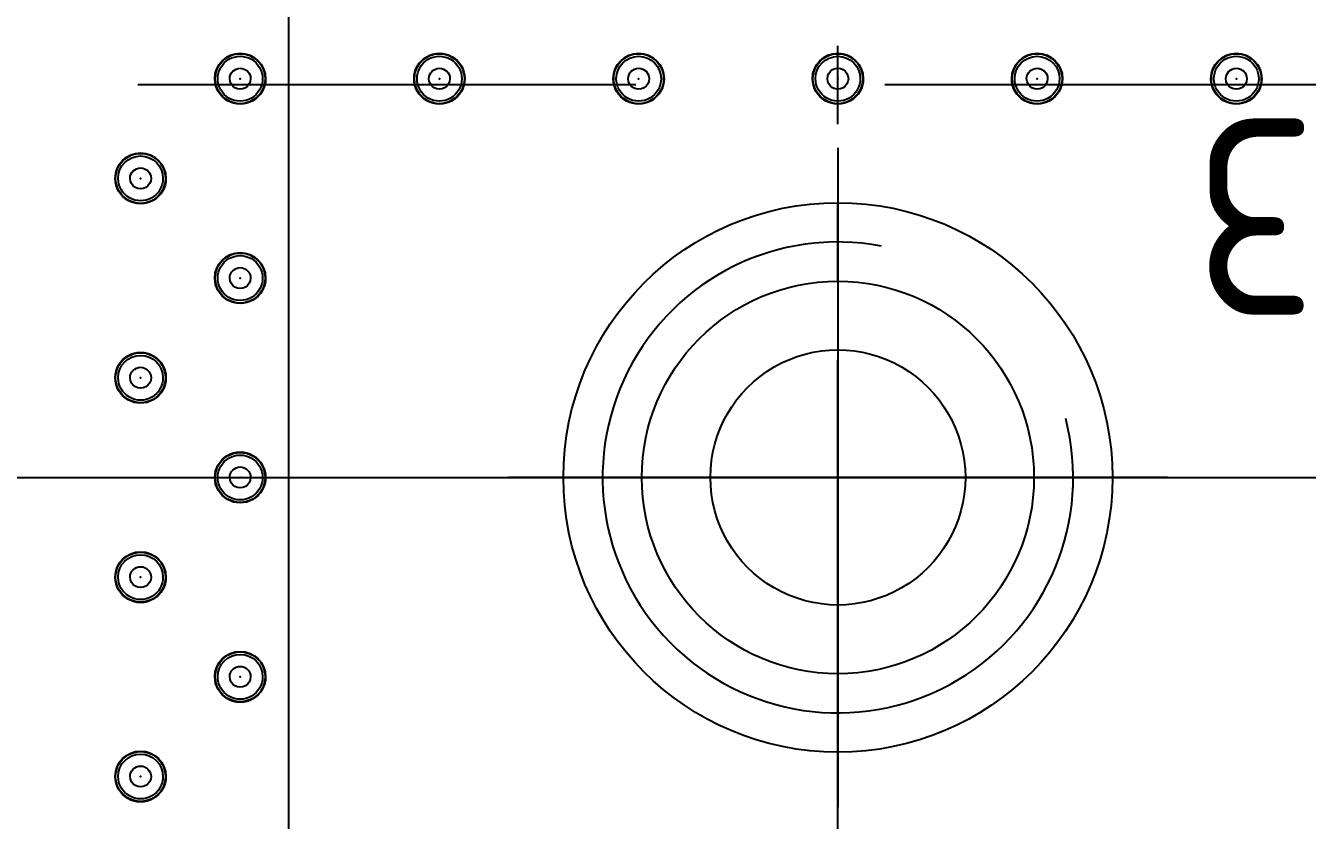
# Model space of a CAD drawing. Header units: millimetres. Extents: x 24815 to 37444, y -10619 to 6020.
# Drawn here: x 34976.56 to 34992.9, y 349.65 to 359.77 of the extents above; entities that cross this region are included whole.
import ezdxf

# ---------------------------------------------------------------- set-up
doc = ezdxf.new("R2010")
doc.units = ezdxf.units.MM
for name, pattern in [('CENTER1', [10, 7, -1, 1, -1]), ('CENTER2', [28.575, 19.05, -3.175, 3.175, -3.175]), ('HIDDENX2', [19.05, 12.7, -6.35])]:
    doc.linetypes.add(name, pattern=pattern)
doc.styles.get("Standard").update_dxf_attribs({"font": 'ISOCP.SHX', "bigfont": 'WHGTXT.SHX'})

# ---------------------------------------------------------------- blocks, each defined once
blk = doc.blocks.new('A$C1A2F53D2')
at = {"color": 1}
for p, q in [((56, 4.201), (56, -4.201)), ((51.799, 0), (60.201, 0))]:
    blk.add_line(p, q, dxfattribs=at)
at = {"color": 4}
blk.add_line((64, -7), (48, -7), dxfattribs=at)
at = {"color": 3}
blk.add_circle((56, 0), 2.5, dxfattribs=at)
blk.add_arc((56, 0), 3, 169.3529, 104.4668)
at = {"color": 3, "insert": (53.917, 6.105), "char_height": 2.5, "width": 2.93912, "attachment_point": 1, "rotation": 270}
blk.add_mtext('3', dxfattribs=at)
blk = doc.blocks.new('A$C3CC6408C')
at = {"color": 2}
blk.add_line((-162.223, -39.4), (-142.724, -39.4), dxfattribs=at)
blk.add_line((-162.223, -39.4), (-142.724, -39.4), dxfattribs=at)
at = {"color": 2, "extrusion": (0, 0, -1)}
for centre, major_axis, start_param, end_param in [((-160.094, -34.32), (-0.225, 0.225), 5.497787, 8.63938), ((-160.094, -34.32), (-0.225, 0.225), 5.497787, 8.63938), ((-157.554, -34.32), (-0.225, 0.225), 5.497787, 8.63938), ((-157.554, -34.32), (-0.225, 0.225), 5.497787, 8.63938), ((-155.014, -34.32), (-0.225, 0.225), 5.497787, 8.63938), ((-155.014, -34.32), (-0.225, 0.225), 5.497787, 8.63938), ((-152.474, -34.32), (-0.225, 0.225), 5.497787, 8.63938), ((-152.474, -34.32), (-0.225, 0.225), 5.497787, 8.63938), ((-149.934, -34.32), (-0.225, 0.225), 5.497787, 8.63938), ((-149.934, -34.32), (-0.225, 0.225), 5.497787, 8.63938), ((-147.394, -34.32), (-0.225, 0.225), 5.497787, 8.63938), ((-147.394, -34.32), (-0.225, 0.225), 5.497787, 8.63938), ((-160.094, -34.32), (0.229, 0.229), 3.926991, 7.068583), ((-160.094, -34.32), (0.229, 0.229), 3.926991, 7.068583), ((-160.094, -34.32), (-0.202, 0.202), 5.497787, 8.63938), ((-160.094, -34.32), (-0.202, 0.202), 5.497787, 8.63938), ((-160.094, -34.32), (-0.202, 0.202), 5.497787, 8.63938), ((-160.094, -34.32), (-0.202, 0.202), 5.497787, 8.63938), ((-160.094, -34.32), (-0.202, 0.202), 5.497787, 8.63938), ((-160.094, -34.32), (-0.202, 0.202), 5.497787, 8.63938), ((-160.094, -34.32), (-0.202, 0.202), 5.497787, 8.63938), ((-160.094, -34.32), (-0.202, 0.202), 5.497787, 8.63938), ((-160.094, -34.32), (-0.202, 0.202), 5.497787, 8.63938), ((-160.094, -34.32), (-0.202, 0.202), 5.497787, 8.63938), ((-160.094, -34.32), (-0.202, 0.202), 5.497787, 8.63938), ((-157.554, -34.32), (-0.229, 0.229), 5.497787, 8.63938), ((-157.554, -34.32), (-0.229, 0.229), 5.497787, 8.63938), ((-157.554, -34.32), (-0.202, 0.202), 5.497787, 8.63938), ((-157.554, -34.32), (-0.202, 0.202), 5.497787, 8.63938), ((-157.554, -34.32), (-0.202, 0.202), 5.497787, 8.63938), ((-157.554, -34.32), (-0.202, 0.202), 5.497787, 8.63938), ((-157.554, -34.32), (-0.202, 0.202), 5.497787, 8.63938), ((-157.554, -34.32), (-0.202, 0.202), 5.497787, 8.63938), ((-157.554, -34.32), (-0.202, 0.202), 5.497787, 8.63938), ((-157.554, -34.32), (-0.202, 0.202), 5.497787, 8.63938), ((-157.554, -34.32), (-0.202, 0.202), 5.497787, 8.63938), ((-157.554, -34.32), (-0.202, 0.202), 5.497787, 8.63938), ((-157.554, -34.32), (-0.202, 0.202), 5.497787, 8.63938), ((-155.014, -34.32), (0.229, 0.229), 3.926991, 7.068583), ((-155.014, -34.32), (0.229, 0.229), 3.926991, 7.068583), ((-155.014, -34.32), (0.202, 0.202), 3.926991, 7.068583), ((-155.014, -34.32), (0.202, 0.202), 3.926991, 7.068583), ((-155.014, -34.32), (0.202, 0.202), 3.926991, 7.068583), ((-155.014, -34.32), (0.202, 0.202), 3.926991, 7.068583), ((-155.014, -34.32), (0.202, 0.202), 3.926991, 7.068583), ((-155.014, -34.32), (0.202, 0.202), 3.926991, 7.068583), ((-155.014, -34.32), (0.202, 0.202), 3.926991, 7.068583), ((-155.014, -34.32), (0.202, 0.202), 3.926991, 7.068583), ((-155.014, -34.32), (0.202, 0.202), 3.926991, 7.068583), ((-155.014, -34.32), (0.202, 0.202), 3.926991, 7.068583), ((-155.014, -34.32), (0.202, 0.202), 3.926991, 7.068583), ((-152.474, -34.32), (0.229, 0.229), 3.926991, 7.068583), ((-152.474, -34.32), (0.229, 0.229), 3.926991, 7.068583), ((-152.474, -34.32), (0.202, 0.202), 3.926991, 7.068583), ((-152.474, -34.32), (0.202, 0.202), 3.926991, 7.068583), ((-152.474, -34.32), (0.202, 0.202), 3.926991, 7.068583), ((-152.474, -34.32), (0.202, 0.202), 3.926991, 7.068583), ((-152.474, -34.32), (0.202, 0.202), 3.926991, 7.068583), ((-152.474, -34.32), (0.202, 0.202), 3.926991, 7.068583), ((-152.474, -34.32), (0.202, 0.202), 3.926991, 7.068583), ((-152.474, -34.32), (0.202, 0.202), 3.926991, 7.068583), ((-152.474, -34.32), (0.202, 0.202), 3.926991, 7.068583), ((-152.474, -34.32), (0.202, 0.202), 3.926991, 7.068583), ((-152.474, -34.32), (0.202, 0.202), 3.926991, 7.068583), ((-149.934, -34.32), (0.229, 0.229), 3.926991, 7.068583), ((-149.934, -34.32), (0.229, 0.229), 3.926991, 7.068583), ((-149.934, -34.32), (0.202, 0.202), 3.926991, 7.068583), ((-149.934, -34.32), (0.202, 0.202), 3.926991, 7.068583), ((-149.934, -34.32), (0.202, 0.202), 3.926991, 7.068583), ((-149.934, -34.32), (0.202, 0.202), 3.926991, 7.068583), ((-149.934, -34.32), (0.202, 0.202), 3.926991, 7.068583), ((-149.934, -34.32), (0.202, 0.202), 3.926991, 7.068583), ((-149.934, -34.32), (0.202, 0.202), 3.926991, 7.068583), ((-149.934, -34.32), (0.202, 0.202), 3.926991, 7.068583), ((-149.934, -34.32), (0.202, 0.202), 3.926991, 7.068583), ((-149.934, -34.32), (0.202, 0.202), 3.926991, 7.068583), ((-149.934, -34.32), (0.202, 0.202), 3.926991, 7.068583), ((-147.394, -34.32), (0.229, 0.229), 3.926991, 7.068583), ((-147.394, -34.32), (0.229, 0.229), 3.926991, 7.068583), ((-147.394, -34.32), (-0.202, 0.202), 5.497787, 8.63938), ((-147.394, -34.32), (-0.202, 0.202), 5.497787, 8.63938), ((-147.394, -34.32), (-0.202, 0.202), 5.497787, 8.63938), ((-147.394, -34.32), (-0.202, 0.202), 5.497787, 8.63938), ((-147.394, -34.32), (-0.202, 0.202), 5.497787, 8.63938), ((-147.394, -34.32), (-0.202, 0.202), 5.497787, 8.63938), ((-147.394, -34.32), (-0.202, 0.202), 5.497787, 8.63938), ((-147.394, -34.32), (-0.202, 0.202), 5.497787, 8.63938), ((-147.394, -34.32), (-0.202, 0.202), 5.497787, 8.63938), ((-147.394, -34.32), (-0.202, 0.202), 5.497787, 8.63938), ((-147.394, -34.32), (-0.202, 0.202), 5.497787, 8.63938), ((-160.094, -34.32), (0.0943, 0.0943), 3.926991, 7.068583), ((-160.094, -34.32), (0.0943, 0.0943), 3.926991, 7.068583), ((-157.554, -34.32), (0.0943, 0.0943), 3.926991, 7.068583), ((-157.554, -34.32), (0.0943, 0.0943), 3.926991, 7.068583), ((-155.014, -34.32), (0.0943, 0.0943), 3.926991, 7.068583), ((-155.014, -34.32), (0.0943, 0.0943), 3.926991, 7.068583), ((-152.474, -34.32), (-0.0943, 0.0943), 5.497787, 8.63938), ((-152.474, -34.32), (-0.0943, 0.0943), 5.497787, 8.63938), ((-149.934, -34.32), (0.0943, 0.0943), 3.926991, 7.068583), ((-149.934, -34.32), (0.0943, 0.0943), 3.926991, 7.068583), ((-147.394, -34.32), (0.0943, 0.0943), 3.926991, 7.068583), ((-147.394, -34.32), (0.0943, 0.0943), 3.926991, 7.068583), ((-160.094, -34.32), (0.229, 0.229), 0.785398, 3.926991), ((-160.094, -34.32), (0.229, 0.229), 0.785398, 3.926991), ((-160.094, -34.32), (-0.225, 0.225), 2.356194, 5.497787), ((-160.094, -34.32), (-0.225, 0.225), 2.356194, 5.497787), ((-160.094, -34.32), (-0.202, 0.202), 2.356194, 5.497787), ((-160.094, -34.32), (-0.202, 0.202), 2.356194, 5.497787), ((-160.094, -34.32), (-0.202, 0.202), 2.356194, 5.497787), ((-160.094, -34.32), (-0.202, 0.202), 2.356194, 5.497787), ((-160.094, -34.32), (-0.202, 0.202), 2.356194, 5.497787), ((-160.094, -34.32), (-0.202, 0.202), 2.356194, 5.497787), ((-160.094, -34.32), (-0.202, 0.202), 2.356194, 5.497787), ((-160.094, -34.32), (-0.202, 0.202), 2.356194, 5.497787), ((-160.094, -34.32), (-0.202, 0.202), 2.356194, 5.497787), ((-160.094, -34.32), (-0.202, 0.202), 2.356194, 5.497787), ((-160.094, -34.32), (-0.202, 0.202), 2.356194, 5.497787), ((-160.094, -34.32), (0.0943, 0.0943), 0.785398, 3.926991), ((-160.094, -34.32), (0.0943, 0.0943), 0.785398, 3.926991), ((-157.554, -34.32), (0.229, 0.229), 0.785398, 3.926991), ((-157.554, -34.32), (0.229, 0.229), 0.785398, 3.926991), ((-157.554, -34.32), (0.225, 0.225), 0.785398, 3.926991), ((-157.554, -34.32), (0.225, 0.225), 0.785398, 3.926991), ((-157.554, -34.32), (0.202, 0.202), 0.785398, 3.926991), ((-157.554, -34.32), (0.202, 0.202), 0.785398, 3.926991), ((-157.554, -34.32), (0.202, 0.202), 0.785398, 3.926991), ((-157.554, -34.32), (0.202, 0.202), 0.785398, 3.926991), ((-157.554, -34.32), (0.202, 0.202), 0.785398, 3.926991), ((-157.554, -34.32), (0.202, 0.202), 0.785398, 3.926991), ((-157.554, -34.32), (0.202, 0.202), 0.785398, 3.926991), ((-157.554, -34.32), (0.202, 0.202), 0.785398, 3.926991), ((-157.554, -34.32), (0.202, 0.202), 0.785398, 3.926991), ((-157.554, -34.32), (0.202, 0.202), 0.785398, 3.926991), ((-157.554, -34.32), (0.202, 0.202), 0.785398, 3.926991), ((-157.554, -34.32), (0.0943, 0.0943), 0.785398, 3.926991), ((-157.554, -34.32), (0.0943, 0.0943), 0.785398, 3.926991), ((-155.014, -34.32), (0.229, 0.229), 0.785398, 3.926991), ((-155.014, -34.32), (0.229, 0.229), 0.785398, 3.926991), ((-155.014, -34.32), (0.225, 0.225), 0.785398, 3.926991), ((-155.014, -34.32), (0.225, 0.225), 0.785398, 3.926991), ((-155.014, -34.32), (0.202, 0.202), 0.785398, 3.926991), ((-155.014, -34.32), (0.202, 0.202), 0.785398, 3.926991), ((-155.014, -34.32), (0.202, 0.202), 0.785398, 3.926991), ((-155.014, -34.32), (0.202, 0.202), 0.785398, 3.926991), ((-155.014, -34.32), (0.202, 0.202), 0.785398, 3.926991), ((-155.014, -34.32), (0.202, 0.202), 0.785398, 3.926991), ((-155.014, -34.32), (0.202, 0.202), 0.785398, 3.926991), ((-155.014, -34.32), (0.202, 0.202), 0.785398, 3.926991), ((-155.014, -34.32), (0.202, 0.202), 0.785398, 3.926991), ((-155.014, -34.32), (0.202, 0.202), 0.785398, 3.926991), ((-155.014, -34.32), (0.202, 0.202), 0.785398, 3.926991), ((-155.014, -34.32), (-0.0943, 0.0943), 2.356194, 5.497787), ((-155.014, -34.32), (-0.0943, 0.0943), 2.356194, 5.497787), ((-152.474, -34.32), (0.229, 0.229), 0.785398, 3.926991), ((-152.474, -34.32), (0.229, 0.229), 0.785398, 3.926991), ((-152.474, -34.32), (0.225, 0.225), 0.785398, 3.926991), ((-152.474, -34.32), (0.225, 0.225), 0.785398, 3.926991), ((-152.474, -34.32), (0.202, 0.202), 0.785398, 3.926991), ((-152.474, -34.32), (0.202, 0.202), 0.785398, 3.926991), ((-152.474, -34.32), (0.202, 0.202), 0.785398, 3.926991), ((-152.474, -34.32), (0.202, 0.202), 0.785398, 3.926991), ((-152.474, -34.32), (0.202, 0.202), 0.785398, 3.926991), ((-152.474, -34.32), (0.202, 0.202), 0.785398, 3.926991), ((-152.474, -34.32), (0.202, 0.202), 0.785398, 3.926991), ((-152.474, -34.32), (0.202, 0.202), 0.785398, 3.926991), ((-152.474, -34.32), (0.202, 0.202), 0.785398, 3.926991), ((-152.474, -34.32), (0.202, 0.202), 0.785398, 3.926991), ((-152.474, -34.32), (0.202, 0.202), 0.785398, 3.926991), ((-152.474, -34.32), (0.0943, 0.0943), 0.785398, 3.926991), ((-152.474, -34.32), (0.0943, 0.0943), 0.785398, 3.926991), ((-149.934, -34.32), (0.229, 0.229), 0.785398, 3.926991), ((-149.934, -34.32), (0.229, 0.229), 0.785398, 3.926991), ((-149.934, -34.32), (-0.225, 0.225), 2.356194, 5.497787), ((-149.934, -34.32), (-0.225, 0.225), 2.356194, 5.497787), ((-149.934, -34.32), (-0.202, 0.202), 2.356194, 5.497787), ((-149.934, -34.32), (-0.202, 0.202), 2.356194, 5.497787), ((-149.934, -34.32), (-0.202, 0.202), 2.356194, 5.497787), ((-149.934, -34.32), (-0.202, 0.202), 2.356194, 5.497787), ((-149.934, -34.32), (-0.202, 0.202), 2.356194, 5.497787), ((-149.934, -34.32), (-0.202, 0.202), 2.356194, 5.497787), ((-149.934, -34.32), (-0.202, 0.202), 2.356194, 5.497787), ((-149.934, -34.32), (-0.202, 0.202), 2.356194, 5.497787), ((-149.934, -34.32), (-0.202, 0.202), 2.356194, 5.497787), ((-149.934, -34.32), (-0.202, 0.202), 2.356194, 5.497787), ((-149.934, -34.32), (-0.202, 0.202), 2.356194, 5.497787), ((-149.934, -34.32), (0.0943, 0.0943), 0.785398, 3.926991), ((-149.934, -34.32), (0.0943, 0.0943), 0.785398, 3.926991), ((-147.394, -34.32), (0.229, 0.229), 0.785398, 3.926991), ((-147.394, -34.32), (0.229, 0.229), 0.785398, 3.926991), ((-147.394, -34.32), (-0.225, 0.225), 2.356194, 5.497787), ((-147.394, -34.32), (-0.225, 0.225), 2.356194, 5.497787), ((-147.394, -34.32), (-0.202, 0.202), 2.356194, 5.497787), ((-147.394, -34.32), (-0.202, 0.202), 2.356194, 5.497787), ((-147.394, -34.32), (-0.202, 0.202), 2.356194, 5.497787), ((-147.394, -34.32), (-0.202, 0.202), 2.356194, 5.497787), ((-147.394, -34.32), (-0.202, 0.202), 2.356194, 5.497787), ((-147.394, -34.32), (-0.202, 0.202), 2.356194, 5.497787), ((-147.394, -34.32), (-0.202, 0.202), 2.356194, 5.497787), ((-147.394, -34.32), (-0.202, 0.202), 2.356194, 5.497787), ((-147.394, -34.32), (-0.202, 0.202), 2.356194, 5.497787), ((-147.394, -34.32), (-0.202, 0.202), 2.356194, 5.497787), ((-147.394, -34.32), (-0.202, 0.202), 2.356194, 5.497787), ((-147.394, -34.32), (0.0943, 0.0943), 0.785398, 3.926991), ((-147.394, -34.32), (0.0943, 0.0943), 0.785398, 3.926991), ((-161.364, -35.59), (0.229, 0.229), 3.926991, 7.068583), ((-161.364, -35.59), (0.229, 0.229), 3.926991, 7.068583), ((-161.364, -35.59), (-0.225, 0.225), 5.497787, 8.63938), ((-161.364, -35.59), (-0.225, 0.225), 5.497787, 8.63938), ((-161.364, -35.59), (0.202, 0.202), 3.926991, 7.068583), ((-161.364, -35.59), (0.202, 0.202), 3.926991, 7.068583), ((-161.364, -35.59), (0.202, 0.202), 3.926991, 7.068583), ((-161.364, -35.59), (0.202, 0.202), 3.926991, 7.068583), ((-161.364, -35.59), (0.202, 0.202), 3.926991, 7.068583), ((-161.364, -35.59), (0.202, 0.202), 3.926991, 7.068583), ((-161.364, -35.59), (0.202, 0.202), 3.926991, 7.068583), ((-161.364, -35.59), (0.202, 0.202), 3.926991, 7.068583), ((-161.364, -35.59), (0.202, 0.202), 3.926991, 7.068583), ((-161.364, -35.59), (0.202, 0.202), 3.926991, 7.068583), ((-161.364, -35.59), (0.202, 0.202), 3.926991, 7.068583), ((-161.364, -35.59), (0.0943, 0.0943), 3.926991, 7.068583), ((-161.364, -35.59), (0.0943, 0.0943), 3.926991, 7.068583), ((-161.364, -35.59), (-0.229, 0.229), 2.356194, 5.497787), ((-161.364, -35.59), (-0.229, 0.229), 2.356194, 5.497787), ((-161.364, -35.59), (0.225, 0.225), 0.785398, 3.926991), ((-161.364, -35.59), (0.225, 0.225), 0.785398, 3.926991), ((-161.364, -35.59), (-0.202, 0.202), 2.356194, 5.497787), ((-161.364, -35.59), (-0.202, 0.202), 2.356194, 5.497787), ((-161.364, -35.59), (-0.202, 0.202), 2.356194, 5.497787), ((-161.364, -35.59), (-0.202, 0.202), 2.356194, 5.497787), ((-161.364, -35.59), (-0.202, 0.202), 2.356194, 5.497787), ((-161.364, -35.59), (-0.202, 0.202), 2.356194, 5.497787), ((-161.364, -35.59), (-0.202, 0.202), 2.356194, 5.497787), ((-161.364, -35.59), (-0.202, 0.202), 2.356194, 5.497787), ((-161.364, -35.59), (-0.202, 0.202), 2.356194, 5.497787), ((-161.364, -35.59), (-0.202, 0.202), 2.356194, 5.497787), ((-161.364, -35.59), (-0.202, 0.202), 2.356194, 5.497787), ((-161.364, -35.59), (-0.0943, 0.0943), 2.356194, 5.497787), ((-161.364, -35.59), (-0.0943, 0.0943), 2.356194, 5.497787), ((-160.094, -36.86), (0.229, 0.229), 3.926991, 7.068583), ((-160.094, -36.86), (0.229, 0.229), 3.926991, 7.068583), ((-160.094, -36.86), (-0.225, 0.225), 5.497787, 8.63938), ((-160.094, -36.86), (-0.225, 0.225), 5.497787, 8.63938), ((-160.094, -36.86), (-0.202, 0.202), 5.497787, 8.63938), ((-160.094, -36.86), (-0.202, 0.202), 5.497787, 8.63938), ((-160.094, -36.86), (-0.202, 0.202), 5.497787, 8.63938), ((-160.094, -36.86), (-0.202, 0.202), 5.497787, 8.63938), ((-160.094, -36.86), (-0.202, 0.202), 5.497787, 8.63938), ((-160.094, -36.86), (-0.202, 0.202), 5.497787, 8.63938), ((-160.094, -36.86), (-0.202, 0.202), 5.497787, 8.63938), ((-160.094, -36.86), (-0.202, 0.202), 5.497787, 8.63938), ((-160.094, -36.86), (-0.202, 0.202), 5.497787, 8.63938), ((-160.094, -36.86), (-0.202, 0.202), 5.497787, 8.63938), ((-160.094, -36.86), (-0.202, 0.202), 5.497787, 8.63938), ((-160.094, -36.86), (0.0943, 0.0943), 3.926991, 7.068583), ((-160.094, -36.86), (0.0943, 0.0943), 3.926991, 7.068583), ((-160.094, -36.86), (-0.229, 0.229), 2.356194, 5.497787), ((-160.094, -36.86), (-0.229, 0.229), 2.356194, 5.497787), ((-160.094, -36.86), (-0.225, 0.225), 2.356194, 5.497787), ((-160.094, -36.86), (-0.225, 0.225), 2.356194, 5.497787), ((-160.094, -36.86), (-0.202, 0.202), 2.356194, 5.497787), ((-160.094, -36.86), (-0.202, 0.202), 2.356194, 5.497787), ((-160.094, -36.86), (-0.202, 0.202), 2.356194, 5.497787), ((-160.094, -36.86), (-0.202, 0.202), 2.356194, 5.497787), ((-160.094, -36.86), (-0.202, 0.202), 2.356194, 5.497787), ((-160.094, -36.86), (-0.202, 0.202), 2.356194, 5.497787), ((-160.094, -36.86), (-0.202, 0.202), 2.356194, 5.497787), ((-160.094, -36.86), (-0.202, 0.202), 2.356194, 5.497787), ((-160.094, -36.86), (-0.202, 0.202), 2.356194, 5.497787), ((-160.094, -36.86), (-0.202, 0.202), 2.356194, 5.497787), ((-160.094, -36.86), (-0.202, 0.202), 2.356194, 5.497787), ((-160.094, -36.86), (0.0943, 0.0943), 0.785398, 3.926991), ((-160.094, -36.86), (0.0943, 0.0943), 0.785398, 3.926991), ((-161.364, -38.13), (-0.229, 0.229), 5.497787, 8.63938), ((-161.364, -38.13), (-0.229, 0.229), 5.497787, 8.63938), ((-161.364, -38.13), (-0.225, 0.225), 5.497787, 8.63938), ((-161.364, -38.13), (-0.225, 0.225), 5.497787, 8.63938), ((-161.364, -38.13), (0.202, 0.202), 3.926991, 7.068583), ((-161.364, -38.13), (0.202, 0.202), 3.926991, 7.068583), ((-161.364, -38.13), (0.202, 0.202), 3.926991, 7.068583), ((-161.364, -38.13), (0.202, 0.202), 3.926991, 7.068583), ((-161.364, -38.13), (0.202, 0.202), 3.926991, 7.068583), ((-161.364, -38.13), (0.202, 0.202), 3.926991, 7.068583), ((-161.364, -38.13), (0.202, 0.202), 3.926991, 7.068583), ((-161.364, -38.13), (0.202, 0.202), 3.926991, 7.068583), ((-161.364, -38.13), (0.202, 0.202), 3.926991, 7.068583), ((-161.364, -38.13), (0.202, 0.202), 3.926991, 7.068583), ((-161.364, -38.13), (0.202, 0.202), 3.926991, 7.068583), ((-152.474, -39.4), (-1.149, 1.149), 5.497787, 8.63938), ((-152.474, -39.4), (-1.149, 1.149), 5.497787, 8.63938), ((-161.364, -38.13), (0.0943, 0.0943), 3.926991, 7.068583), ((-161.364, -38.13), (0.0943, 0.0943), 3.926991, 7.068583), ((-161.364, -38.13), (0.229, 0.229), 0.785398, 3.926991), ((-161.364, -38.13), (0.229, 0.229), 0.785398, 3.926991), ((-161.364, -38.13), (0.225, 0.225), 0.785398, 3.926991), ((-161.364, -38.13), (0.225, 0.225), 0.785398, 3.926991), ((-161.364, -38.13), (0.202, 0.202), 0.785398, 3.926991), ((-161.364, -38.13), (0.202, 0.202), 0.785398, 3.926991), ((-161.364, -38.13), (0.202, 0.202), 0.785398, 3.926991), ((-161.364, -38.13), (0.202, 0.202), 0.785398, 3.926991), ((-161.364, -38.13), (0.202, 0.202), 0.785398, 3.926991), ((-161.364, -38.13), (0.202, 0.202), 0.785398, 3.926991), ((-161.364, -38.13), (0.202, 0.202), 0.785398, 3.926991), ((-161.364, -38.13), (0.202, 0.202), 0.785398, 3.926991), ((-161.364, -38.13), (0.202, 0.202), 0.785398, 3.926991), ((-161.364, -38.13), (0.202, 0.202), 0.785398, 3.926991), ((-161.364, -38.13), (0.202, 0.202), 0.785398, 3.926991), ((-161.364, -38.13), (-0.0943, 0.0943), 2.356194, 5.497787), ((-161.364, -38.13), (-0.0943, 0.0943), 2.356194, 5.497787), ((-160.094, -39.4), (-0.229, 0.229), 5.497787, 8.63938), ((-160.094, -39.4), (-0.229, 0.229), 5.497787, 8.63938), ((-160.094, -39.4), (-0.225, 0.225), 5.497787, 8.63938), ((-160.094, -39.4), (-0.225, 0.225), 5.497787, 8.63938), ((-160.094, -39.4), (-0.202, 0.202), 5.497787, 8.63938), ((-160.094, -39.4), (-0.202, 0.202), 5.497787, 8.63938), ((-160.094, -39.4), (-0.202, 0.202), 5.497787, 8.63938), ((-160.094, -39.4), (-0.202, 0.202), 5.497787, 8.63938), ((-160.094, -39.4), (-0.202, 0.202), 5.497787, 8.63938), ((-160.094, -39.4), (-0.202, 0.202), 5.497787, 8.63938), ((-160.094, -39.4), (-0.202, 0.202), 5.497787, 8.63938), ((-160.094, -39.4), (-0.202, 0.202), 5.497787, 8.63938), ((-160.094, -39.4), (-0.202, 0.202), 5.497787, 8.63938), ((-160.094, -39.4), (-0.202, 0.202), 5.497787, 8.63938), ((-160.094, -39.4), (-0.202, 0.202), 5.497787, 8.63938), ((-160.094, -39.4), (0.0943, 0.0943), 3.926991, 7.068583), ((-160.094, -39.4), (0.0943, 0.0943), 3.926991, 7.068583), ((-160.094, -39.4), (0.229, 0.229), 0.785398, 3.926991), ((-160.094, -39.4), (0.229, 0.229), 0.785398, 3.926991), ((-160.094, -39.4), (-0.225, 0.225), 2.356194, 5.497787), ((-160.094, -39.4), (-0.225, 0.225), 2.356194, 5.497787), ((-160.094, -39.4), (-0.202, 0.202), 2.356194, 5.497787), ((-160.094, -39.4), (-0.202, 0.202), 2.356194, 5.497787), ((-160.094, -39.4), (-0.202, 0.202), 2.356194, 5.497787), ((-160.094, -39.4), (-0.202, 0.202), 2.356194, 5.497787), ((-160.094, -39.4), (-0.202, 0.202), 2.356194, 5.497787), ((-160.094, -39.4), (-0.202, 0.202), 2.356194, 5.497787), ((-160.094, -39.4), (-0.202, 0.202), 2.356194, 5.497787), ((-160.094, -39.4), (-0.202, 0.202), 2.356194, 5.497787), ((-160.094, -39.4), (-0.202, 0.202), 2.356194, 5.497787), ((-160.094, -39.4), (-0.202, 0.202), 2.356194, 5.497787), ((-160.094, -39.4), (-0.202, 0.202), 2.356194, 5.497787), ((-160.094, -39.4), (0.0943, 0.0943), 0.785398, 3.926991), ((-160.094, -39.4), (0.0943, 0.0943), 0.785398, 3.926991), ((-152.474, -39.4), (1.149, 1.149), 0.785398, 3.926991), ((-152.474, -39.4), (1.149, 1.149), 0.785398, 3.926991), ((-161.364, -40.67), (0.229, 0.229), 3.926991, 7.068583), ((-161.364, -40.67), (0.229, 0.229), 3.926991, 7.068583), ((-161.364, -40.67), (-0.225, 0.225), 5.497787, 8.63938), ((-161.364, -40.67), (-0.225, 0.225), 5.497787, 8.63938), ((-161.364, -40.67), (0.202, 0.202), 3.926991, 7.068583), ((-161.364, -40.67), (0.202, 0.202), 3.926991, 7.068583), ((-161.364, -40.67), (0.202, 0.202), 3.926991, 7.068583), ((-161.364, -40.67), (0.202, 0.202), 3.926991, 7.068583), ((-161.364, -40.67), (0.202, 0.202), 3.926991, 7.068583), ((-161.364, -40.67), (0.202, 0.202), 3.926991, 7.068583), ((-161.364, -40.67), (0.202, 0.202), 3.926991, 7.068583), ((-161.364, -40.67), (0.202, 0.202), 3.926991, 7.068583), ((-161.364, -40.67), (0.202, 0.202), 3.926991, 7.068583), ((-161.364, -40.67), (0.202, 0.202), 3.926991, 7.068583), ((-161.364, -40.67), (0.202, 0.202), 3.926991, 7.068583), ((-161.364, -40.67), (0.229, 0.229), 0.785398, 3.926991), ((-161.364, -40.67), (0.229, 0.229), 0.785398, 3.926991), ((-161.364, -40.67), (-0.225, 0.225), 2.356194, 5.497787), ((-161.364, -40.67), (-0.225, 0.225), 2.356194, 5.497787), ((-161.364, -40.67), (-0.202, 0.202), 2.356194, 5.497787), ((-161.364, -40.67), (-0.202, 0.202), 2.356194, 5.497787), ((-161.364, -40.67), (-0.202, 0.202), 2.356194, 5.497787), ((-161.364, -40.67), (-0.202, 0.202), 2.356194, 5.497787), ((-161.364, -40.67), (-0.202, 0.202), 2.356194, 5.497787), ((-161.364, -40.67), (-0.202, 0.202), 2.356194, 5.497787), ((-161.364, -40.67), (-0.202, 0.202), 2.356194, 5.497787), ((-161.364, -40.67), (-0.202, 0.202), 2.356194, 5.497787), ((-161.364, -40.67), (-0.202, 0.202), 2.356194, 5.497787), ((-161.364, -40.67), (-0.202, 0.202), 2.356194, 5.497787), ((-161.364, -40.67), (-0.202, 0.202), 2.356194, 5.497787), ((-161.364, -40.67), (0.0943, 0.0943), 3.926991, 7.068583), ((-161.364, -40.67), (0.0943, 0.0943), 3.926991, 7.068583), ((-161.364, -40.67), (-0.0943, 0.0943), 2.356194, 5.497787), ((-161.364, -40.67), (-0.0943, 0.0943), 2.356194, 5.497787), ((-160.094, -41.94), (0.229, 0.229), 3.926991, 7.068583), ((-160.094, -41.94), (0.229, 0.229), 3.926991, 7.068583), ((-160.094, -41.94), (-0.225, 0.225), 5.497787, 8.63938), ((-160.094, -41.94), (-0.225, 0.225), 5.497787, 8.63938), ((-160.094, -41.94), (0.202, 0.202), 3.926991, 7.068583), ((-160.094, -41.94), (0.202, 0.202), 3.926991, 7.068583), ((-160.094, -41.94), (0.202, 0.202), 3.926991, 7.068583), ((-160.094, -41.94), (0.202, 0.202), 3.926991, 7.068583), ((-160.094, -41.94), (0.202, 0.202), 3.926991, 7.068583), ((-160.094, -41.94), (0.202, 0.202), 3.926991, 7.068583), ((-160.094, -41.94), (0.202, 0.202), 3.926991, 7.068583), ((-160.094, -41.94), (0.202, 0.202), 3.926991, 7.068583), ((-160.094, -41.94), (0.202, 0.202), 3.926991, 7.068583), ((-160.094, -41.94), (0.202, 0.202), 3.926991, 7.068583), ((-160.094, -41.94), (0.202, 0.202), 3.926991, 7.068583), ((-160.094, -41.94), (0.0943, 0.0943), 3.926991, 7.068583), ((-160.094, -41.94), (0.0943, 0.0943), 3.926991, 7.068583), ((-160.094, -41.94), (-0.229, 0.229), 2.356194, 5.497787), ((-160.094, -41.94), (-0.229, 0.229), 2.356194, 5.497787), ((-160.094, -41.94), (-0.225, 0.225), 2.356194, 5.497787), ((-160.094, -41.94), (-0.225, 0.225), 2.356194, 5.497787), ((-160.094, -41.94), (-0.202, 0.202), 2.356194, 5.497787), ((-160.094, -41.94), (-0.202, 0.202), 2.356194, 5.497787), ((-160.094, -41.94), (-0.202, 0.202), 2.356194, 5.497787), ((-160.094, -41.94), (-0.202, 0.202), 2.356194, 5.497787), ((-160.094, -41.94), (-0.202, 0.202), 2.356194, 5.497787), ((-160.094, -41.94), (-0.202, 0.202), 2.356194, 5.497787), ((-160.094, -41.94), (-0.202, 0.202), 2.356194, 5.497787), ((-160.094, -41.94), (-0.202, 0.202), 2.356194, 5.497787), ((-160.094, -41.94), (-0.202, 0.202), 2.356194, 5.497787), ((-160.094, -41.94), (-0.202, 0.202), 2.356194, 5.497787), ((-160.094, -41.94), (-0.202, 0.202), 2.356194, 5.497787), ((-160.094, -41.94), (0.0943, 0.0943), 0.785398, 3.926991), ((-160.094, -41.94), (0.0943, 0.0943), 0.785398, 3.926991), ((-161.364, -43.21), (0.229, 0.229), 3.926991, 7.068583), ((-161.364, -43.21), (0.229, 0.229), 3.926991, 7.068583), ((-161.364, -43.21), (-0.225, 0.225), 5.497787, 8.63938), ((-161.364, -43.21), (-0.225, 0.225), 5.497787, 8.63938), ((-161.364, -43.21), (0.202, 0.202), 3.926991, 7.068583), ((-161.364, -43.21), (0.202, 0.202), 3.926991, 7.068583), ((-161.364, -43.21), (0.202, 0.202), 3.926991, 7.068583), ((-161.364, -43.21), (0.202, 0.202), 3.926991, 7.068583), ((-161.364, -43.21), (0.202, 0.202), 3.926991, 7.068583), ((-161.364, -43.21), (0.202, 0.202), 3.926991, 7.068583), ((-161.364, -43.21), (0.202, 0.202), 3.926991, 7.068583), ((-161.364, -43.21), (0.202, 0.202), 3.926991, 7.068583), ((-161.364, -43.21), (0.202, 0.202), 3.926991, 7.068583), ((-161.364, -43.21), (0.202, 0.202), 3.926991, 7.068583), ((-161.364, -43.21), (0.202, 0.202), 3.926991, 7.068583), ((-161.364, -43.21), (0.0943, 0.0943), 3.926991, 7.068583), ((-161.364, -43.21), (0.0943, 0.0943), 3.926991, 7.068583), ((-161.364, -43.21), (-0.229, 0.229), 2.356194, 5.497787), ((-161.364, -43.21), (-0.229, 0.229), 2.356194, 5.497787), ((-161.364, -43.21), (0.225, 0.225), 0.785398, 3.926991), ((-161.364, -43.21), (0.225, 0.225), 0.785398, 3.926991), ((-161.364, -43.21), (-0.202, 0.202), 2.356194, 5.497787), ((-161.364, -43.21), (-0.202, 0.202), 2.356194, 5.497787), ((-161.364, -43.21), (-0.202, 0.202), 2.356194, 5.497787), ((-161.364, -43.21), (-0.202, 0.202), 2.356194, 5.497787), ((-161.364, -43.21), (-0.202, 0.202), 2.356194, 5.497787), ((-161.364, -43.21), (-0.202, 0.202), 2.356194, 5.497787), ((-161.364, -43.21), (-0.202, 0.202), 2.356194, 5.497787), ((-161.364, -43.21), (-0.202, 0.202), 2.356194, 5.497787), ((-161.364, -43.21), (-0.202, 0.202), 2.356194, 5.497787), ((-161.364, -43.21), (-0.202, 0.202), 2.356194, 5.497787), ((-161.364, -43.21), (-0.202, 0.202), 2.356194, 5.497787), ((-161.364, -43.21), (-0.0943, 0.0943), 2.356194, 5.497787), ((-161.364, -43.21), (-0.0943, 0.0943), 2.356194, 5.497787)]:
    blk.add_ellipse(centre, major_axis=major_axis, ratio=1, start_param=start_param, end_param=end_param, dxfattribs=at)
at = {"color": 2}
for p in [(-160.094, -34.32), (-157.554, -34.32), (-155.014, -34.32), (-152.474, -34.32), (-149.934, -34.32), (-147.394, -34.32), (-161.364, -35.59), (-160.094, -36.86), (-161.364, -38.13), (-160.094, -39.4), (-152.474, -39.4), (-161.364, -40.67), (-160.094, -41.94), (-161.364, -43.21)]:
    blk.add_point(p, dxfattribs=at)
blk = doc.blocks.new('A$C5A2C6DAD')
at = {"linetype": 'HIDDENX2', "ltscale": 0.5}
blk.add_line((-12, -69.5), (-157.005, -69.5), dxfattribs=at)
at = {"color": 2, "linetype": 'CENTER2'}
blk.add_line((-152.005, -74.5), (0.118, -74.5), dxfattribs=at)
blk = doc.blocks.new('A$C43293707')
at = {"linetype": 'CENTER1'}
for p, q in [((63, -5.5), (63, 5.5)), ((57.5, 0), (68.5, 0))]:
    blk.add_line(p, q, dxfattribs=at)
at = {"color": 1}
blk.add_circle((63, 0), 3.5, dxfattribs=at)
blk = doc.blocks.new('A$C2A0E6E33')
for name, p in [('A$C5A2C6DAD', (197, 0)), ('A$C3CC6408C', (311.474, -35.1)), ('A$C43293707', (96, -74.5))]:
    blk.add_blockref(name, p)
at = {"rotation": 270}
blk.add_blockref('A$C1A2F53D2', (159, -18.5), dxfattribs=at)
blk = doc.blocks.new('A$C5DC13BC3')
blk.add_blockref('A$C2A0E6E33', (-347, -418.5))

msp = doc.modelspace()

# ---------------------------------------------------------------- block references
msp.add_blockref('A$C5DC13BC3', (35174.91675, 847.01411))

doc.saveas('drawing.dxf')
